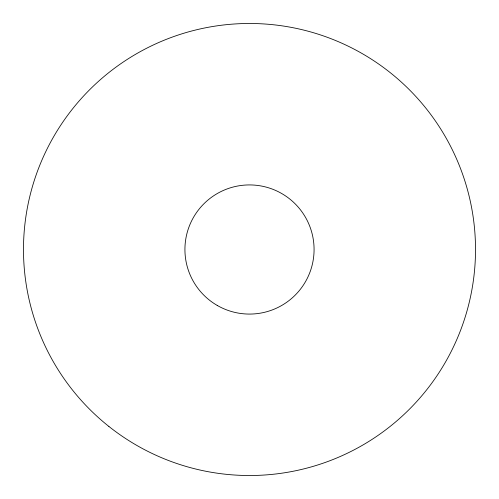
<?xml version="1.0" encoding="UTF-8"?>
<svg xmlns="http://www.w3.org/2000/svg" width="499" height="499" viewBox="0 0 499 499"><rect width="100%" height="100%" fill="white"/><g stroke="black" fill="none" stroke-linecap="round" stroke-linejoin="round"><path stroke-width="0.75" d="M108.876 426.439A226.016 226.016 0 0 0 473.046 282.814A226.016 226.016 0 0 0 166.579 39.246A226.016 226.016 0 0 0 108.876 426.439M217.215 305.425A64.577 64.577 0 0 0 314.077 249.5A64.577 64.577 0 0 0 217.215 193.575A64.577 64.577 0 0 0 217.215 305.425"/></g></svg>
